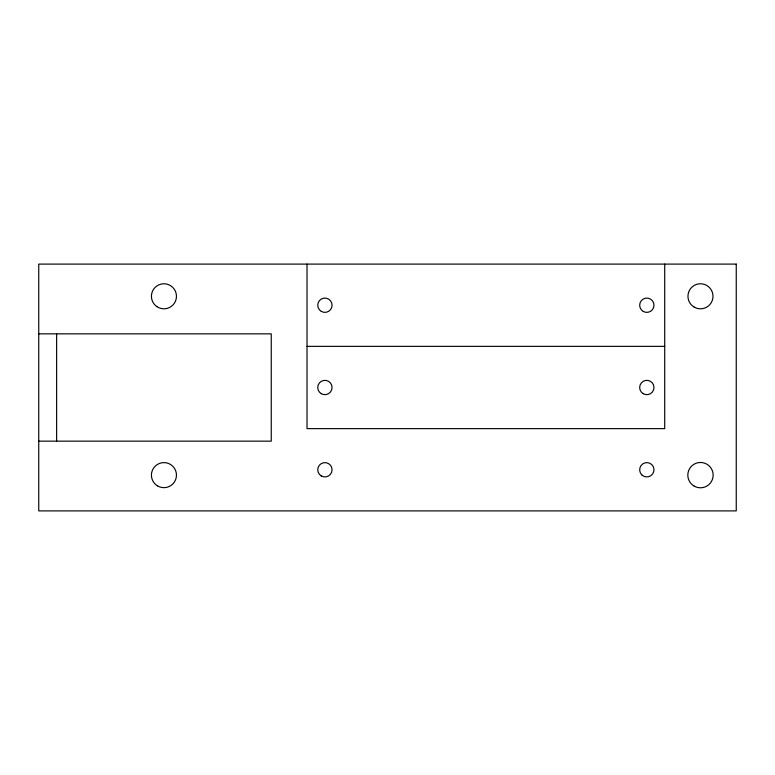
<?xml version="1.0" encoding="UTF-8"?>
<svg xmlns="http://www.w3.org/2000/svg" width="775" height="775" viewBox="0 0 775 775"><rect width="100%" height="100%" fill="white"/><g stroke="black" fill="none" stroke-linecap="round" stroke-linejoin="round"><path stroke-width="1.16" d="M38.75 333.851L271.25 333.851L271.25 441.149L38.75 441.149M307.016 346.367L664.708 346.367M664.708 264.101L664.708 428.633L307.016 428.633L307.016 264.101M56.633 333.851L56.633 441.149M736.25 264.101L38.75 264.101L38.75 510.899L736.25 510.899L736.25 264.101M694.148 486.099A12.662 12.662 0 0 0 713.145 475.133A12.662 12.662 0 0 0 694.148 464.167A12.662 12.662 0 0 0 694.148 486.099M694.226 307.132A12.516 12.516 0 0 0 713 296.292A12.516 12.516 0 0 0 694.226 285.442A12.516 12.516 0 0 0 694.226 307.132M157.461 485.847A12.516 12.516 0 0 0 176.458 475.385A12.516 12.516 0 0 0 157.906 464.167A12.516 12.516 0 0 0 157.461 485.847M156.918 306.648A12.516 12.516 0 0 0 176.429 297.193A12.516 12.516 0 0 0 158.487 285.026A12.516 12.516 0 0 0 156.918 306.648M321.325 311.424A7.149 7.149 0 0 0 332.058 305.234A7.149 7.149 0 0 0 321.325 299.034A7.149 7.149 0 0 0 321.325 311.424M321.325 393.7A7.149 7.149 0 0 0 332.058 387.5A7.149 7.149 0 0 0 321.325 381.3A7.149 7.149 0 0 0 321.325 393.7M321.325 475.966A7.149 7.149 0 0 0 332.058 469.766A7.149 7.149 0 0 0 321.325 463.576A7.149 7.149 0 0 0 321.325 475.966M641.768 474.823A7.149 7.149 0 0 0 653.742 471.617A7.149 7.149 0 0 0 644.974 462.859A7.149 7.149 0 0 0 641.768 474.823M643.25 393.7A7.149 7.149 0 0 0 653.984 387.5A7.149 7.149 0 0 0 643.25 381.3A7.149 7.149 0 0 0 643.25 393.7M643.25 311.424A7.149 7.149 0 0 0 653.984 305.234A7.149 7.149 0 0 0 643.25 299.034A7.149 7.149 0 0 0 643.25 311.424"/></g></svg>
